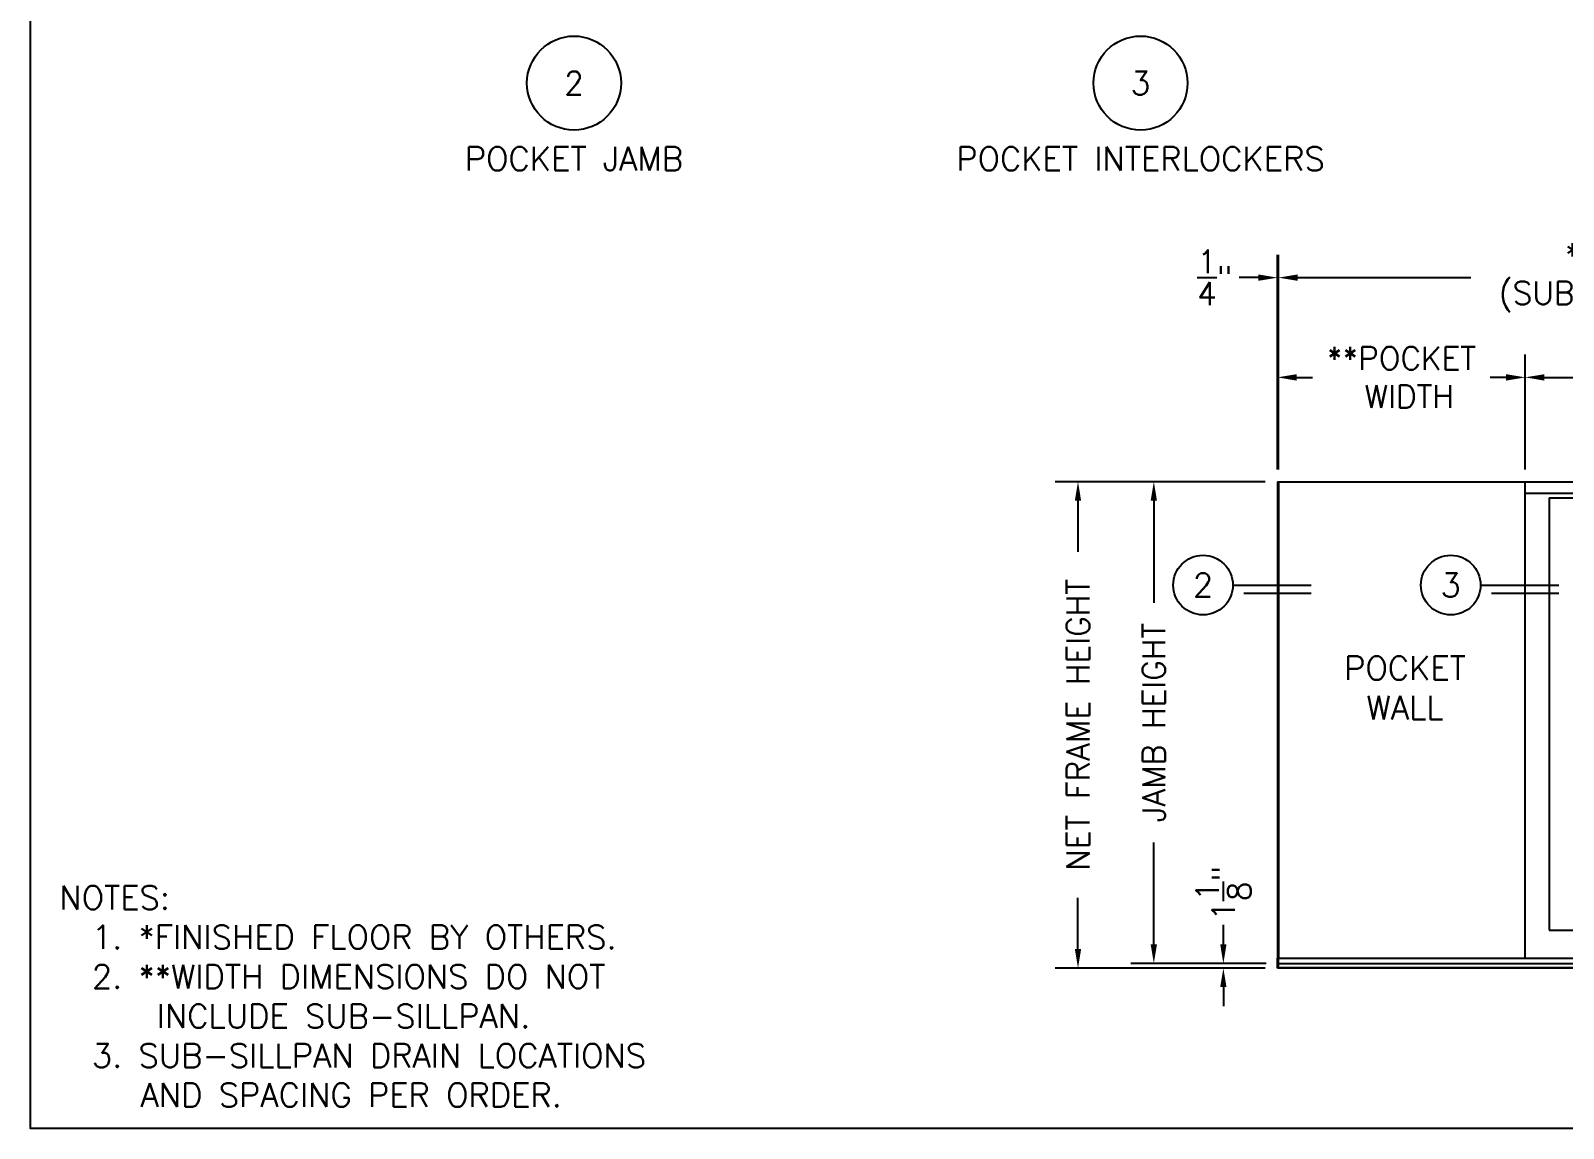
# Model space of a CAD drawing. Extents: x 0 to 79.8, y 0 to 38.2.
# Drawn here: x 0 to 16.05, y 0 to 11.49 of the extents above; entities that cross this region are included whole.
import ezdxf
from ezdxf.enums import TextEntityAlignment as Align

# ---------------------------------------------------------------- set-up
doc = ezdxf.new("R2010")
doc.units = 0
doc.header["$MEASUREMENT"] = 0
doc.layers.get('0').update_dxf_attribs({"linetype": 'CONTINUOUS'})
doc.layers.get('DEFPOINTS').update_dxf_attribs({"color": 1, "linetype": 'CONTINUOUS'})
for name, color, linetype in [('ELEV_FRAME', 1, 'CONTINUOUS'), ('ELEV_VENT', 5, 'CONTINUOUS'), ('ELEVATION TEXT', 7, 'CONTINUOUS'), ('MISC', 7, 'CONTINUOUS'), ('SILL-PAN', 7, 'CONTINUOUS'), ('TEXT', 7, 'CONTINUOUS'), ('TITLE-BLOCK', 7, 'CONTINUOUS')]:
    doc.layers.add(name, color=color, linetype=linetype)
doc.layers.add('VP', color=40, linetype='CONTINUOUS', plot=False)
doc.styles.add('ROMANS', font='romans')
doc.styles.get("Standard").update_dxf_attribs({"font": 'simplex.shx'})
doc.dimstyles.new('1x24', dxfattribs={"dimscale": 4, "dimtxt": 0.06, "dimasz": 0.05, "dimexe": 0.06, "dimexo": 0.032, "dimgap": 0.021, "dimtad": 0, "dimdec": 4, "dimlfac": 24, "dimzin": 4, "dimdsep": 46, "dimlunit": 5, "dimtxsty": 'ROMANS', "dimcen": 0.09, "dimadec": 0, "dimazin": 1, "dimtfac": 1, "dimtdec": 4, "dimtofl": 0, "dimtmove": 0, "dimatfit": 3, "dimfxl": 0, "dimtolj": 1, "dimtzin": 0, "dimarcsym": 0})
doc.dimstyles.new('QUARTER', dxfattribs={"dimscale": 4, "dimtxt": 0.06, "dimasz": 0.05, "dimexe": 0.06, "dimexo": 0.032, "dimgap": 0.021, "dimtad": 0, "dimdec": 4, "dimzin": 4, "dimdsep": 46, "dimlunit": 5, "dimtxsty": 'ROMANS', "dimcen": 0.09, "dimadec": 0, "dimazin": 1, "dimtfac": 1, "dimtdec": 4, "dimtofl": 0, "dimtmove": 0, "dimatfit": 3, "dimfxl": 0, "dimtolj": 1, "dimtzin": 0, "dimarcsym": 0})

# ---------------------------------------------------------------- blocks, each defined once
blk = doc.blocks.new('*D122')
at = {"color": 0, "lineweight": -2}
for p, q in [((12.927, 6.77), (10.726, 6.77)), ((10.966, 6.57), (10.966, 6.034)), ((10.966, 1.878), (10.966, 2.414)), ((12.926, 1.678), (10.726, 1.678))]:
    blk.add_line(p, q, dxfattribs=at)
at = {"color": 0}
for points in [[(10.933, 6.57), (10.999, 6.57), (10.966, 6.77)], [(10.933, 1.878), (10.999, 1.878), (10.966, 1.678)]]:
    blk.add_solid(points, dxfattribs=at)
at = {"layer": 'DEFPOINTS', "color": 0}
for p in [(10.966, 6.77), (13.055, 6.77), (13.054, 1.678)]:
    blk.add_point(p, dxfattribs=at)
at = {"color": 0, "insert": (10.966, 4.224), "char_height": 0.24, "attachment_point": 5, "rotation": 90, "style": 'ROMANS'}
blk.add_mtext('\\A1;NET FRAME HEIGHT', dxfattribs=at)
blk = doc.blocks.new('*D123')
at = {"color": 0, "lineweight": -2}
for p, q in [((13.055, 6.898), (13.055, 8.102)), ((15.649, 6.898), (15.649, 8.102)), ((13.255, 7.862), (13.422, 7.862)), ((15.449, 7.862), (15.281, 7.862))]:
    blk.add_line(p, q, dxfattribs=at)
at = {"color": 0}
for points in [[(13.255, 7.895), (13.255, 7.828), (13.055, 7.862)], [(15.449, 7.895), (15.449, 7.828), (15.649, 7.862)]]:
    blk.add_solid(points, dxfattribs=at)
at = {"layer": 'DEFPOINTS', "color": 0}
for p in [(15.649, 7.862), (13.055, 6.77), (15.649, 6.77)]:
    blk.add_point(p, dxfattribs=at)
at = {"color": 0, "insert": (14.352, 7.862), "char_height": 0.24, "attachment_point": 5, "style": 'ROMANS'}
blk.add_mtext('\\A1;**POCKET\\P WIDTH', dxfattribs=at)
blk = doc.blocks.new('*D124')
at = {"color": 0, "lineweight": -2}
for p, q in [((15.649, 6.898), (15.649, 8.102)), ((22.269, 6.898), (22.269, 8.102)), ((15.849, 7.862), (17.029, 7.862)), ((22.069, 7.862), (20.889, 7.862))]:
    blk.add_line(p, q, dxfattribs=at)
at = {"color": 0}
for points in [[(15.849, 7.895), (15.849, 7.828), (15.649, 7.862)], [(22.069, 7.895), (22.069, 7.828), (22.269, 7.862)]]:
    blk.add_solid(points, dxfattribs=at)
at = {"layer": 'DEFPOINTS', "color": 0}
for p in [(22.269, 7.862), (15.649, 6.77), (22.269, 6.77)]:
    blk.add_point(p, dxfattribs=at)
at = {"color": 0, "insert": (18.959, 7.862), "char_height": 0.24, "attachment_point": 5, "style": 'ROMANS'}
blk.add_mtext('\\A1;**DAYLIGHT OPENING', dxfattribs=at)
blk = doc.blocks.new('*D130')
at = {"color": 0, "lineweight": -2}
for p, q in [((13.065, 6.898), (13.065, 9.146)), ((22.269, 6.898), (22.269, 9.146)), ((13.265, 8.906), (15.08, 8.906)), ((22.069, 8.906), (20.254, 8.906))]:
    blk.add_line(p, q, dxfattribs=at)
at = {"color": 0}
for points in [[(13.265, 8.939), (13.265, 8.873), (13.065, 8.906)], [(22.069, 8.939), (22.069, 8.873), (22.269, 8.906)]]:
    blk.add_solid(points, dxfattribs=at)
at = {"layer": 'DEFPOINTS', "color": 0}
for p in [(22.269, 8.906), (13.065, 6.77), (22.269, 6.77)]:
    blk.add_point(p, dxfattribs=at)
at = {"color": 0, "insert": (17.667, 8.906), "char_height": 0.24, "attachment_point": 5, "style": 'ROMANS'}
blk.add_mtext('\\A1;**NET FRAME WIDTH\\P(SUB-SILLPAN=NFW+0.438)', dxfattribs=at)
blk = doc.blocks.new('*D132')
at = {"color": 0, "lineweight": -2}
for p, q in [((12.927, 6.77), (11.52, 6.77)), ((11.76, 6.57), (11.76, 5.503)), ((11.76, 1.926), (11.76, 2.992)), ((12.937, 1.726), (11.52, 1.726))]:
    blk.add_line(p, q, dxfattribs=at)
at = {"color": 0}
for points in [[(11.727, 6.57), (11.793, 6.57), (11.76, 6.77)], [(11.727, 1.926), (11.793, 1.926), (11.76, 1.726)]]:
    blk.add_solid(points, dxfattribs=at)
at = {"layer": 'DEFPOINTS', "color": 0}
for p in [(11.76, 6.77), (13.055, 6.77), (13.065, 1.726)]:
    blk.add_point(p, dxfattribs=at)
at = {"color": 0, "insert": (11.76, 4.248), "char_height": 0.24, "attachment_point": 5, "rotation": 90, "style": 'ROMANS'}
blk.add_mtext('\\A1;JAMB HEIGHT', dxfattribs=at)
blk = doc.blocks.new('*D133')
at = {"layer": 'DEFPOINTS', "color": 0}
for p in [(13.065, 8.906), (13.055, 6.77), (13.065, 6.77)]:
    blk.add_point(p, dxfattribs=at)
at = {"layer": 'TITLE-BLOCK', "color": 0, "lineweight": -2}
for p, q in [((13.055, 6.898), (13.055, 9.146)), ((13.065, 6.898), (13.065, 9.146)), ((12.855, 8.906), (12.655, 8.906)), ((13.265, 8.906), (13.465, 8.906))]:
    blk.add_line(p, q, dxfattribs=at)
at = {"layer": 'TITLE-BLOCK', "color": 0}
for points in [[(12.855, 8.939), (12.855, 8.873), (13.055, 8.906)], [(13.265, 8.939), (13.265, 8.873), (13.065, 8.906)]]:
    blk.add_solid(points, dxfattribs=at)
at = {"layer": 'TITLE-BLOCK', "color": 0, "insert": (12.399, 8.906), "char_height": 0.24, "attachment_point": 5, "style": 'ROMANS'}
blk.add_mtext('\\A1;{\\H1x;\\S1/4;}"', dxfattribs=at)
blk = doc.blocks.new('*D137')
at = {"layer": 'DEFPOINTS', "color": 0}
for p in [(12.488, 1.726), (13.054, 1.678), (13.065, 1.726)]:
    blk.add_point(p, dxfattribs=at)
at = {"layer": 'TITLE-BLOCK', "color": 0, "lineweight": -2}
for p, q in [((12.488, 1.926), (12.488, 2.132)), ((12.937, 1.726), (12.248, 1.726)), ((12.926, 1.678), (12.248, 1.678)), ((12.488, 1.478), (12.488, 1.278))]:
    blk.add_line(p, q, dxfattribs=at)
at = {"layer": 'TITLE-BLOCK', "color": 0}
for points in [[(12.455, 1.926), (12.521, 1.926), (12.488, 1.726)], [(12.455, 1.478), (12.521, 1.478), (12.488, 1.678)]]:
    blk.add_solid(points, dxfattribs=at)
at = {"layer": 'TITLE-BLOCK', "color": 0, "insert": (12.488, 2.461), "char_height": 0.24, "attachment_point": 5, "rotation": 90, "style": 'ROMANS'}
blk.add_mtext('\\A1;1{\\H1x;\\S1/8;}"', dxfattribs=at)

msp = doc.modelspace()

# ---------------------------------------------------------------- linework, layer by layer
for centre in [(5.6890208, 10.9428035), (11.6210531, 10.9428035)]:
    msp.add_circle(centre, 0.4921875)
at = {"layer": 'ELEV_FRAME'}
for p, q in [((13.0548975, 6.7698428), (13.0548975, 1.7806319)), ((13.0653142, 6.7698428), (13.0653142, 1.7806319)), ((15.6486475, 1.7806319), (15.6486475, 6.7698428)), ((13.0548975, 1.7806319), (22.2692459, 1.7806319)), ((13.0653142, 1.7259444), (13.0653142, 1.7806319)), ((13.0653142, 1.7259444), (22.2692459, 1.7259444)), ((13.0701028, 1.6835454), (22.2692459, 1.6835454))]:
    msp.add_line(p, q, dxfattribs=at)
for points in [[(13.0548975, 6.7698428), (22.2692459, 6.7698428)], [(15.6486475, 6.6494678), (22.2366147, 6.6494678)]]:
    msp.add_lwpolyline(points, dxfattribs=at)
at = {"layer": 'ELEV_VENT'}
msp.add_line((15.8986475, 6.6018741), (15.8986475, 2.0736006), dxfattribs=at)
for points in [[(15.8986475, 6.6018741), (17.787808, 6.6018741)], [(15.8986475, 2.0736006), (17.787808, 2.0736006)]]:
    msp.add_lwpolyline(points, dxfattribs=at)
at = {"layer": 'ELEVATION TEXT'}
for p, q in [((12.587128, 5.6871842), (13.4071054, 5.6871842)), ((15.180878, 5.6871842), (16.0008554, 5.6871842)), ((12.7026897, 5.6031842), (13.4071054, 5.6031842)), ((15.2964397, 5.6031842), (16.0008554, 5.6031842))]:
    msp.add_line(p, q, dxfattribs=at)
for centre in [(12.275128, 5.6871842), (14.868878, 5.6871842)]:
    msp.add_circle(centre, 0.312, dxfattribs=at)
at = {"layer": 'MISC'}
msp.add_line((13.0653142, 1.7806319), (13.0548975, 1.7806319), dxfattribs=at)
at = {"layer": 'SILL-PAN'}
msp.add_lwpolyline([(13.0544778, 1.6779173), (13.0544778, 1.7806319), (13.0601059, 1.7806319), (13.0601059, 1.6835454), (22.2792428, 1.6835454), (22.2792428, 1.7806319), (22.2848709, 1.7806319), (22.2848709, 1.6779235)], close=True, dxfattribs=at)
at = {"layer": 'VP'}
msp.add_lwpolyline([(0, 38.248), (29.752, 38.248), (29.752, 0), (0, 0)], close=True, dxfattribs=at)

# ---------------------------------------------------------------- texts
for tag, p in [('2', (5.6890208, 10.9428035)), ('3', (11.6210531, 10.9428035))]:
    msp.add_attdef(tag, text='', height=0.244125).set_placement(p, align=Align.MIDDLE_CENTER)
at = {"layer": 'TEXT'}
for s, p in [('2', (12.275128, 5.6871842)), ('3', (14.868878, 5.6871842))]:
    msp.add_text(s, height=0.248, dxfattribs=at).set_placement(p, align=Align.MIDDLE_CENTER)
at = {"layer": 'TEXT', "char_height": 0.248, "style": 'ROMANS'}
for s, insert, width, attachment_point in [('POCKET JAMB', (5.6890208, 10.1507843), 4.770290033, 5), ('POCKET INTERLOCKERS', (11.6210531, 10.1507843), 4.770290033, 5), ('\\A1;NOTES: \\P  1. *FINISHED FLOOR BY OTHERS.\\P  2. **WIDTH DIMENSIONS DO NOT\\P      INCLUDE SUB-SILLPAN. \\P  3. SUB-SILLPAN DRAIN LOCATIONS\\P     AND SPACING PER ORDER.', (0.300805, 1.3821474), 13.04109849, 4)]:
    msp.add_mtext(s, dxfattribs=dict(at, insert=insert, width=width, attachment_point=attachment_point))
at = {"layer": 'TEXT', "insert": (14.3906797, 4.6111477), "char_height": 0.248, "width": 1.642665471, "attachment_point": 5}
msp.add_mtext('POCKET\\PWALL', dxfattribs=at)

# ---------------------------------------------------------------- dimensions: what is measured, and where the dimension line sits
for base, p1, p2, text, picture, middle in [((22.2692459, 8.9059127), (13.0653142, 6.7698428), (22.2692459, 6.7698428), '**NET FRAME WIDTH\\P(SUB-SILLPAN=NFW+0.438)', '*D130', (17.6672801, 8.9059127)), ((15.6486475, 7.8616016), (13.0548975, 6.7698428), (15.6486475, 6.7698428), '**POCKET\\P WIDTH', '*D123', (14.3517725, 7.8616016)), ((22.2692459, 7.8616016), (15.6486475, 6.7698428), (22.2692459, 6.7698428), '**DAYLIGHT OPENING', '*D124', (18.9589467, 7.8616016))]:
    dim = msp.add_linear_dim(base=base, p1=p1, p2=p2, text=text, dimstyle='QUARTER', override={"dimpost": '"'})
    dim.commit()
    dim.dimension.update_dxf_attribs({"geometry": picture, "text_midpoint": middle})
for base, p1, text, picture, middle in [((10.9658338, 6.7698428), (13.0544778, 1.6779173), 'NET FRAME HEIGHT', '*D122', (10.9658338, 4.2238801)), ((11.7599699, 6.7698428), (13.0653142, 1.7259444), 'JAMB HEIGHT', '*D132', (11.7599699, 4.2478936))]:
    dim = msp.add_linear_dim(base=base, p1=p1, p2=(13.0548975, 6.7698428), angle=90, text=text, dimstyle='QUARTER', override={"dimpost": '"'})
    dim.commit()
    dim.dimension.update_dxf_attribs({"geometry": picture, "text_midpoint": middle})
at = {"layer": 'TITLE-BLOCK'}
dim = msp.add_linear_dim(base=(13.0653142, 8.9059127), p1=(13.0548975, 6.7698428), p2=(13.0653142, 6.7698428), dimstyle='1x24', override={"dimpost": '"'}, dxfattribs=at)
dim.commit()
dim.dimension.update_dxf_attribs({"geometry": '*D133', "text_midpoint": (12.399469, 8.9059127), "dimtype": 160})
dim = msp.add_linear_dim(base=(12.48786994, 1.72594438), p1=(13.05447776, 1.6779173), p2=(13.06531421, 1.72594438), angle=90, dimstyle='1x24', override={"dimpost": '"'}, dxfattribs=at)
dim.commit()
dim.dimension.update_dxf_attribs({"geometry": '*D137', "text_midpoint": (12.48786994, 2.46137295), "dimtype": 160})

doc.saveas('drawing.dxf')
